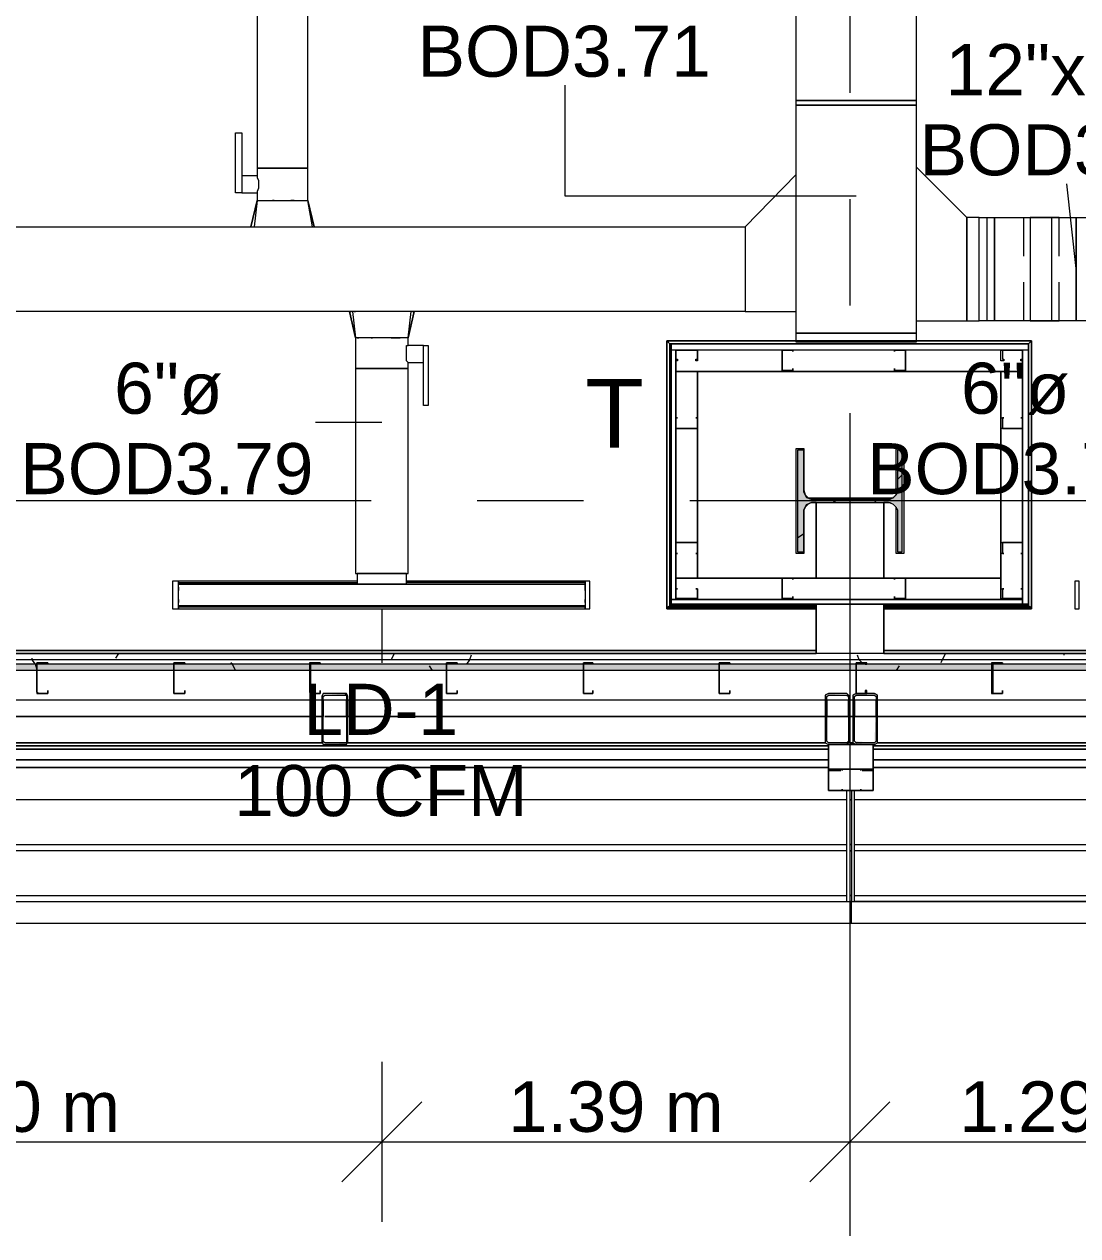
# Model space of a CAD drawing. Header units: metres. Extents: x -2 to 237, y -8 to 52.
# Drawn here: x 13.381 to 16.516, y 7.175 to 10.778 of the extents above; entities that cross this region are included whole.
import ezdxf

# ---------------------------------------------------------------- set-up
doc = ezdxf.new("R2010")
doc.units = ezdxf.units.M
doc.layers.add('HVAC - Ductos', color=5, linetype='Continuous', lineweight=0)
doc.layers.add('PDF2_Text', color=7, linetype='Continuous', lineweight=0)
doc.layers.add('PDF2_Geometry', color=7, linetype='Continuous', lineweight=0, true_color=0xaaaaaa)
doc.layers.add('PDF2_Solid Fills', color=7, linetype='Continuous', lineweight=0, true_color=0xffffff)
doc.styles.add('PDF Helvetica', font='')
doc.styles.get('PDF Helvetica').set_extended_font_data('Helvetica')

msp = doc.modelspace()

# ---------------------------------------------------------------- hatches: boundary and pattern name
at = {"layer": 'PDF2_Solid Fills', "lineweight": 0, "transparency": 33554559}
msp.add_hatch(color=256, dxfattribs=at).paths.add_polyline_path([(15.7003, 9.3878), (15.7003, 9.5116), (15.682, 9.5116), (15.682, 9.2092), (15.7003, 9.2092), (15.7003, 9.3374), (15.7095, 9.3558), (15.9661, 9.3558), (15.9798, 9.342), (15.9798, 9.2092), (15.9936, 9.2092), (15.9936, 9.5116), (15.9798, 9.5116), (15.9752, 9.3832), (15.9661, 9.3741), (15.9569, 9.3695), (15.7233, 9.365), (15.7233, 9.3695), (15.7095, 9.3695), (15.7095, 9.3787), (15.7049, 9.3787), (15.7049, 9.3878)])
h = msp.add_hatch(color=256, dxfattribs=at)
h.paths.add_polyline_path([(4.4889, 8.8563), (4.4889, 8.8747), (4.2965, 8.8747), (4.2965, 8.8563)])
h.paths.add_polyline_path([(51.1672, 8.8747), (51.1672, 8.8563), (54.0034, 8.8563), (54.0034, 8.8747)])
h.paths.add_polyline_path([(54.0079, 8.8747), (54.0079, 8.8563), (56.033, 8.8563), (56.033, 8.8747)])
h.paths.add_polyline_path([(56.0376, 8.8747), (56.0376, 8.8563), (56.4317, 8.8563), (56.4317, 8.8747)])
h.paths.add_polyline_path([(49.1376, 8.8747), (49.1376, 8.8563), (51.1627, 8.8563), (51.1627, 8.8747)])
h.paths.add_polyline_path([(48.3266, 8.8747), (48.3266, 8.8563), (49.133, 8.8563), (49.133, 8.8747)])
h.paths.add_polyline_path([(46.2969, 8.8747), (46.2969, 8.8563), (48.322, 8.8563), (48.322, 8.8747)])
h.paths.add_polyline_path([(44.2672, 8.8747), (44.2672, 8.8563), (46.2923, 8.8563), (46.2923, 8.8747)])
h.paths.add_polyline_path([(43.4563, 8.8747), (43.4563, 8.8563), (44.2627, 8.8563), (44.2627, 8.8747)])
h.paths.add_polyline_path([(41.4266, 8.8747), (41.4266, 8.8563), (43.4517, 8.8563), (43.4517, 8.8747)])
h.paths.add_polyline_path([(39.3969, 8.8747), (39.3969, 8.8563), (41.422, 8.8563), (41.422, 8.8747)])
h.paths.add_polyline_path([(38.5859, 8.8747), (38.5859, 8.8563), (39.3923, 8.8563), (39.3923, 8.8747)])
h.paths.add_polyline_path([(36.5562, 8.8747), (36.5562, 8.8563), (38.5813, 8.8563), (38.5813, 8.8747)])
h.paths.add_polyline_path([(33.7156, 8.8747), (33.7156, 8.8563), (36.5516, 8.8563), (36.5516, 8.8747)])
h.paths.add_polyline_path([(31.6859, 8.8747), (31.6859, 8.8563), (33.711, 8.8563), (33.711, 8.8747)])
h.paths.add_polyline_path([(28.8453, 8.8747), (28.8453, 8.8563), (31.6813, 8.8563), (31.6813, 8.8747)])
h.paths.add_polyline_path([(26.8155, 8.8747), (26.8155, 8.8563), (28.8407, 8.8563), (28.8407, 8.8747)])
h.paths.add_polyline_path([(26.0046, 8.8747), (26.0046, 8.8563), (26.8109, 8.8563), (26.8109, 8.8747)])
h.paths.add_polyline_path([(23.9749, 8.8747), (23.9749, 8.8563), (26, 8.8563), (26, 8.8747)])
h.paths.add_polyline_path([(21.9452, 8.8747), (21.9452, 8.8563), (23.9703, 8.8563), (23.9703, 8.8747)])
h.paths.add_polyline_path([(21.1343, 8.8747), (21.1343, 8.8563), (21.9406, 8.8563), (21.9406, 8.8747)])
h.paths.add_polyline_path([(19.1046, 8.8747), (19.1046, 8.8563), (21.1297, 8.8563), (21.1297, 8.8747)])
h.paths.add_polyline_path([(17.0748, 8.8747), (17.0748, 8.8563), (19.1, 8.8563), (19.1, 8.8747)])
h.paths.add_polyline_path([(16.2639, 8.8747), (16.2639, 8.8563), (17.0702, 8.8563), (17.0702, 8.8747)])
h.paths.add_polyline_path([(14.2342, 8.8747), (14.2342, 8.8563), (16.2593, 8.8563), (16.2593, 8.8747)])
h.paths.add_polyline_path([(11.3936, 8.8747), (11.3936, 8.8563), (14.2296, 8.8563), (14.2296, 8.8747)])
h.paths.add_polyline_path([(9.3639, 8.8747), (9.3639, 8.8563), (11.389, 8.8563), (11.389, 8.8747)])
h.paths.add_polyline_path([(6.5232, 8.8747), (6.5232, 8.8563), (9.3593, 8.8563), (9.3593, 8.8747)])
h.paths.add_polyline_path([(4.4935, 8.8747), (4.4935, 8.8563), (6.5186, 8.8563), (6.5186, 8.8747)])
h = msp.add_hatch(color=256, dxfattribs=at)
h.paths.add_polyline_path([(14.3396, 8.641), (14.3442, 8.7785), (14.3396, 8.7785)])
h.paths.add_polyline_path([(14.2755, 8.641), (14.3396, 8.6365), (14.3396, 8.641)])
h.paths.add_polyline_path([(14.2709, 8.6456), (14.2755, 8.641), (14.2755, 8.6456)])
h.paths.add_polyline_path([(14.2709, 8.7785), (14.2663, 8.7785), (14.2663, 8.6456)])
h.paths.add_polyline_path([(14.335, 8.7831), (14.335, 8.7876), (14.2709, 8.7876)])
h.paths.add_polyline_path([(14.3442, 8.7831), (14.3442, 8.7876), (14.3396, 8.7876)])
h = msp.add_hatch(color=256, dxfattribs=at)
h.paths.add_polyline_path([(15.7737, 8.641), (15.8286, 8.6365), (15.8286, 8.641)])
h.paths.add_polyline_path([(15.7691, 8.7831), (15.8332, 8.7876), (15.7645, 8.7876), (15.7645, 8.641), (15.7737, 8.6456), (15.7691, 8.6456)])
h.paths.add_polyline_path([(15.8332, 8.6456), (15.8286, 8.6456), (15.8332, 8.641)])
h.paths.add_polyline_path([(15.8378, 8.7831), (15.8332, 8.7831), (15.8332, 8.6456), (15.8378, 8.7825)])
h = msp.add_hatch(color=256, dxfattribs=at)
h.paths.add_polyline_path([(15.8516, 8.6456), (15.8516, 8.6365), (15.9111, 8.641), (15.8562, 8.6456)])
h.paths.add_polyline_path([(15.9111, 8.6456), (15.9203, 8.6411), (15.9203, 8.7876), (15.847, 8.7876), (15.847, 8.6456), (15.8516, 8.7831), (15.9157, 8.7831)])

# ---------------------------------------------------------------- linework, layer by layer
at = {"layer": 'HVAC - Ductos', "lineweight": 0}
for points in [[(16.0349, 12.3751), (16.0349, 10.5516), (15.6775, 10.5516), (15.6775, 12.3751)], [(16.0349, 10.5516), (16.0349, 10.5378), (15.6775, 10.5378), (15.6775, 10.5516)], [(15.6775, 9.8597), (15.6775, 10.5378), (16.0349, 10.5378), (16.0349, 9.8597)], [(14.0097, 10.4554), (14.028, 10.4554), (14.028, 10.2767), (14.0097, 10.2767)], [(16.186, 10.2034), (16.186, 9.8964), (16.186, 10.2034), (16.0349, 10.3545), (16.0349, 9.8964), (16.186, 9.8964), (16.2227, 9.8964), (16.2227, 10.2034)], [(15.6775, 9.9239), (15.6775, 10.3317), (15.5263, 10.1759), (15.5263, 9.9239), (12.0579, 9.9239), (12.0579, 10.1759), (15.5263, 10.1759), (15.5263, 9.9239)], [(14.1838, 10.2538), (14.1792, 10.2538), (14.1746, 10.2538), (14.1792, 10.2538)], [(16.2227, 10.2034), (16.2455, 10.2034), (16.2455, 9.8964), (16.2227, 9.8964)], [(16.3739, 10.2034), (16.3739, 9.8964), (16.2685, 9.8964), (16.2685, 10.2034)], [(17.4048, 9.8964), (16.5113, 9.8964), (16.5113, 10.2034), (17.4048, 10.2034)], [(14.3533, 9.9239), (14.3488, 9.9239)], [(14.5412, 9.9239), (14.5229, 9.846), (14.5412, 9.9239), (14.5366, 9.9239)], [(14.4129, 9.846), (14.4175, 9.846)], [(14.4725, 9.846), (14.4999, 9.846)], [(16.0349, 9.8323), (15.6775, 9.8323), (15.6775, 9.8597), (16.0349, 9.8597)], [(14.5824, 9.6444), (14.5687, 9.6444), (14.5687, 9.8231), (14.5824, 9.8231)], [(13.8219, 9.0396), (13.8402, 9.0396), (13.8402, 9.1221), (13.8219, 9.1221)], [(14.3717, 9.1129), (14.3809, 9.1129), (14.39, 9.1129), (14.4083, 9.1129), (14.4267, 9.1129), (14.445, 9.1129), (14.4633, 9.1129), (14.4817, 9.1129), (14.4953, 9.1129), (14.5091, 9.1129), (14.5183, 9.1129), (14.5183, 9.145), (14.5091, 9.145), (14.4953, 9.145), (14.4817, 9.145), (14.4633, 9.145), (14.445, 9.145), (14.4267, 9.145), (14.4083, 9.145), (14.39, 9.145), (14.3809, 9.145), (14.3717, 9.145)], [(15.0635, 9.0396), (15.0635, 9.1221), (15.0497, 9.1221), (15.0497, 9.0396)], [(16.5068, 9.0396), (16.5204, 9.0396), (16.5204, 9.1221), (16.5068, 9.1221)], [(13.8402, 9.1129), (15.0497, 9.1129), (13.8402, 9.1129), (15.0497, 9.1129), (15.0497, 9.0488), (13.8402, 9.0488)], [(13.8402, 9.1038), (13.8402, 9.0992), (13.8402, 9.0946), (13.8402, 9.0992)], [(15.0497, 9.0946), (15.0497, 9.0992), (15.0497, 9.1038), (15.0497, 9.0992)], [(13.8402, 9.0671), (13.8402, 9.0625), (13.8402, 9.058), (13.8402, 9.0625)], [(15.0497, 9.058), (15.0497, 9.0625), (15.0497, 9.0671), (15.0497, 9.0625)]]:
    msp.add_lwpolyline(points, close=True, dxfattribs=at)
for points in [[(14.0739, 11.7062), (14.0739, 10.35), (14.0739, 10.3271), (14.028, 10.3271), (14.028, 10.3225), (14.028, 10.3179), (14.028, 10.3133), (14.028, 10.3087), (14.028, 10.3042), (14.028, 10.295), (14.028, 10.2905), (14.028, 10.2859), (14.028, 10.2813), (14.028, 10.2767), (14.0739, 10.2767), (14.0739, 10.2538), (14.0647, 10.1759)], [(14.0555, 10.1759), (14.0739, 10.2538), (14.0784, 10.2538), (14.083, 10.2538), (14.0968, 10.2538), (14.1106, 10.2538), (14.1288, 10.2538), (14.1518, 10.2538), (14.1701, 10.2538), (14.1884, 10.2538), (14.2022, 10.2538), (14.2159, 10.2538), (14.2204, 10.2538), (14.225, 10.2538), (14.225, 10.35), (14.2159, 10.35), (14.2022, 10.35), (14.1884, 10.35), (14.1701, 10.35), (14.1518, 10.35), (14.1288, 10.35), (14.1106, 10.35), (14.0968, 10.35), (14.083, 10.35), (14.0784, 10.35), (14.0739, 10.35), (14.0784, 10.35), (14.083, 10.35), (14.0968, 10.35), (14.1106, 10.35), (14.1288, 10.35), (14.1518, 10.35), (14.1701, 10.35), (14.1884, 10.35), (14.2022, 10.35), (14.2159, 10.35), (14.225, 10.35), (14.225, 11.7062)], [(15.8562, 10.2675), (14.9902, 10.2675), (14.9902, 10.5974)], [(14.0739, 10.3271), (14.0739, 10.3225), (14.0784, 10.3133), (14.0784, 10.3042), (14.0784, 10.2996), (14.0784, 10.2905), (14.0739, 10.2813), (14.0739, 10.2767)], [(16.5113, 10.0522), (16.4838, 10.3042)], [(14.0739, 10.2538), (14.0555, 10.1759), (14.0601, 10.1759), (14.0647, 10.1759), (14.0739, 10.1759)], [(14.0784, 10.2538), (14.0784, 10.2538)], [(14.0968, 10.2538), (14.0968, 10.2538)], [(14.1151, 10.2538), (14.1197, 10.2538), (14.1242, 10.2538), (14.1197, 10.2538)], [(14.1472, 10.2538), (14.1518, 10.2538)], [(14.2022, 10.2538), (14.2022, 10.2538)], [(14.2159, 10.2538), (14.2204, 10.2538)], [(14.2434, 10.1759), (14.225, 10.2538), (14.2434, 10.1759)], [(14.225, 10.2538), (14.225, 10.2538)], [(14.2388, 10.1759), (14.225, 10.2538)], [(16.2455, 10.2034), (16.2685, 10.2034), (16.3556, 10.2034)], [(16.2685, 10.2034), (16.2685, 9.8964), (16.2455, 9.8964)], [(16.3556, 10.0888), (16.3556, 10.2034)], [(16.4609, 10.2034), (16.3739, 10.2034), (16.3739, 9.8964), (16.4609, 9.8964)], [(16.3739, 10.2034), (16.438, 10.2034), (16.438, 9.8964), (16.3739, 9.8964)], [(16.438, 10.2034), (16.5113, 10.2034), (16.5113, 9.8964), (16.438, 9.8964)], [(16.4609, 10.0888), (16.4609, 10.2034)], [(14.0555, 10.1759), (14.0555, 10.1759)], [(14.0784, 10.1759), (14.0968, 10.1759), (14.1014, 10.1759), (14.106, 10.1759), (14.1151, 10.1759), (14.1288, 10.1759), (14.1334, 10.1759), (14.138, 10.1759), (14.1609, 10.1759), (14.1655, 10.1759), (14.1701, 10.1759), (14.1838, 10.1759), (14.193, 10.1759), (14.1976, 10.1759), (14.2022, 10.1759), (14.2204, 10.1759)], [(14.225, 10.1759), (14.2342, 10.1759), (14.2388, 10.1759), (14.2434, 10.1759)], [(14.2434, 10.1759), (14.2434, 10.1759)], [(14.2434, 10.1759), (14.2434, 10.1759)], [(16.3556, 9.8964), (16.3556, 10.011)], [(16.4609, 9.8964), (16.4609, 10.011)], [(14.3488, 9.9239), (14.3671, 9.846), (14.3488, 9.9239)], [(14.3946, 9.9239), (14.39, 9.9239), (14.3717, 9.9239), (14.3579, 9.9239), (14.3671, 9.846)], [(14.3625, 9.9239), (14.3671, 9.9239)], [(14.4267, 9.9239), (14.4221, 9.9239), (14.4129, 9.9239), (14.3991, 9.9239)], [(14.3991, 9.9239), (14.3991, 9.9239)], [(14.4587, 9.9239), (14.4541, 9.9239), (14.4313, 9.9239)], [(14.4862, 9.9239), (14.4771, 9.9239), (14.4633, 9.9239)], [(14.4633, 9.9239), (14.4633, 9.9239)], [(14.5137, 9.9239), (14.4999, 9.9239), (14.4908, 9.9239), (14.4862, 9.9239), (14.4771, 9.9239)], [(14.5229, 9.846), (14.532, 9.9239), (14.5275, 9.9239), (14.5183, 9.9239)], [(16.3556, 9.8964), (16.2685, 9.8964)], [(14.3717, 9.846), (14.3671, 9.846), (14.3671, 9.7543), (14.3717, 9.7543), (14.3809, 9.7543), (14.39, 9.7543), (14.4083, 9.7543), (14.4267, 9.7543), (14.445, 9.7543), (14.4633, 9.7543), (14.4817, 9.7543), (14.4999, 9.7543), (14.5091, 9.7543), (14.5183, 9.7543), (14.5229, 9.7543), (14.5183, 9.7543), (14.5091, 9.7543), (14.4999, 9.7543), (14.4817, 9.7543), (14.4633, 9.7543), (14.445, 9.7543), (14.4267, 9.7543), (14.4083, 9.7543), (14.39, 9.7543), (14.3809, 9.7543), (14.3717, 9.7543), (14.3671, 9.7543), (14.3671, 9.145), (14.3717, 9.145), (14.3809, 9.145), (14.39, 9.145), (14.4083, 9.145), (14.4267, 9.145), (14.445, 9.145), (14.4633, 9.145), (14.4817, 9.145), (14.4999, 9.145), (14.5091, 9.145), (14.5183, 9.145), (14.5229, 9.145), (14.5229, 9.7543), (14.5229, 9.7727), (14.5687, 9.7727), (14.5687, 9.7773), (14.5687, 9.7819), (14.5687, 9.7865), (14.5687, 9.791), (14.5687, 9.8002), (14.5687, 9.8047), (14.5687, 9.8093), (14.5687, 9.8185), (14.5687, 9.8231), (14.5229, 9.8231), (14.5229, 9.846), (14.5183, 9.846), (14.5137, 9.846), (14.5091, 9.846), (14.4999, 9.846), (14.4817, 9.846), (14.4633, 9.846), (14.445, 9.846), (14.4267, 9.846), (14.4083, 9.846), (14.39, 9.846), (14.3809, 9.846), (14.3763, 9.846), (14.3717, 9.846), (14.3763, 9.846)], [(14.5229, 9.7727), (14.5183, 9.7773), (14.5183, 9.7865), (14.5183, 9.7956), (14.5183, 9.8047), (14.5183, 9.8139), (14.5183, 9.8185), (14.5183, 9.8231), (14.5229, 9.8231)], [(14.445, 9.594), (14.248, 9.594)], [(13.8402, 9.0992), (13.8402, 9.1221), (13.8402, 9.1175), (14.3717, 9.1175)], [(14.3717, 9.1221), (13.8402, 9.1221)], [(14.5183, 9.145), (14.5229, 9.145)], [(15.0497, 9.0992), (15.0497, 9.1221), (15.0497, 9.1175), (14.5183, 9.1175)], [(15.0497, 9.1221), (14.5183, 9.1221)], [(15.0497, 9.0625), (15.0497, 9.0396), (15.0497, 9.0442), (13.8402, 9.0442), (13.8402, 9.0396), (13.8402, 9.0625)], [(13.8402, 9.0396), (15.0497, 9.0396)], [(14.445, 9.0396), (14.445, 8.8792)]]:
    msp.add_lwpolyline(points, dxfattribs=at)
at = {"layer": 'HVAC - Ductos', "color": 252, "lineweight": 0, "true_color": 0x939598}
for points in [[(14.445, 7.6926), (14.445, 7.4543), (14.445, 7.2161)], [(15.8378, 7.6926), (15.8378, 7.4543), (15.8378, 7.2161)], [(14.5641, 7.5735), (14.445, 7.4543), (14.3258, 7.3352)], [(15.9569, 7.5735), (15.8378, 7.4543), (15.7187, 7.3352)], [(5.2404, 7.4543), (6.6423, 7.4543), (7.9252, 7.4543), (10.0741, 7.4543), (12.2457, 7.4543), (14.445, 7.4543), (15.8378, 7.4543), (17.1253, 7.4543), (19.1596, 7.4543), (21.4824, 7.4543), (23.6404, 7.4543), (26.6002, 7.4543)]]:
    msp.add_lwpolyline(points, dxfattribs=at)
at = {"layer": 'PDF2_Geometry', "lineweight": 0}
for points in [[(15.8378, 11.8436), (15.8378, 10.5745)], [(15.8378, 10.2583), (15.8378, 9.9422)], [(15.3018, 9.8277), (16.3693, 9.8277), (15.3018, 9.8277)], [(15.3018, 9.8277), (16.3693, 9.8277), (15.3018, 9.8277)], [(15.3064, 9.8277), (15.3064, 9.0534), (15.3064, 9.8277)], [(15.3064, 9.8277), (15.3064, 9.8277)], [(15.3064, 9.8277), (16.3693, 9.8277), (15.3064, 9.8277)], [(15.3842, 9.8093), (15.3842, 9.8093)], [(15.3842, 9.8093), (15.3842, 9.8093)], [(15.6362, 9.8093), (15.6362, 9.8093)], [(15.6362, 9.8093), (15.6362, 9.8093)], [(15.6683, 9.8047), (15.6683, 9.8047)], [(15.9706, 9.8047), (15.9706, 9.8047)], [(16.2914, 9.8093), (16.2914, 9.8093)], [(16.351, 9.8093), (16.351, 9.8093)], [(16.351, 9.8093), (16.351, 9.8093)], [(16.3693, 9.8277), (16.3693, 9.8277)], [(16.3693, 9.0534), (16.3693, 9.8277), (16.3693, 9.0534)], [(16.3693, 9.8277), (16.3693, 9.8277)], [(15.6362, 9.7498), (15.6362, 9.7498)], [(15.6683, 9.7543), (15.6683, 9.7543)], [(15.9706, 9.7543), (15.9706, 9.7543)], [(15.3246, 9.6078), (15.3246, 9.6078)], [(15.3797, 9.6078), (15.3797, 9.6078)], [(15.8378, 9.6215), (15.8378, 7.9675)], [(16.296, 9.6078), (16.296, 9.6078)], [(16.3464, 9.6078), (16.3464, 9.6078)], [(15.737, 9.3558), (15.737, 9.1312), (15.737, 9.3558), (15.7233, 9.3558), (15.7141, 9.3512), (15.7049, 9.342), (15.7003, 9.3329), (15.7003, 9.2045), (15.6775, 9.2045), (15.6775, 9.5161), (15.7003, 9.5161), (15.7003, 9.3924), (15.7049, 9.3787), (15.7141, 9.3695), (15.7233, 9.3695), (15.9524, 9.3695), (15.9661, 9.3695), (15.9752, 9.3787), (15.9752, 9.3924), (15.9752, 9.5161), (15.9982, 9.5161), (15.9982, 9.2045), (15.9752, 9.2045), (15.9752, 9.3329), (15.9752, 9.342), (15.9661, 9.3512), (15.9524, 9.3558), (15.9386, 9.3558)], [(15.9798, 9.4245), (15.9936, 9.4382)], [(14.4129, 9.3604), (13.1392, 9.3604)], [(15.0452, 9.3604), (14.729, 9.3604)], [(16.6305, 9.3604), (15.3613, 9.3604)], [(15.7874, 9.3558), (15.8012, 9.365)], [(15.9111, 9.3558), (15.9203, 9.365)], [(15.9386, 9.1312), (15.9386, 9.3558), (15.9386, 9.1312)], [(15.682, 9.2503), (15.7003, 9.2641)], [(15.3842, 9.2367), (15.3842, 9.2367)], [(15.3842, 9.2367), (15.3842, 9.2367)], [(16.2914, 9.2367), (16.2914, 9.2367)], [(16.351, 9.2367), (16.351, 9.2367)], [(16.351, 9.2367), (16.351, 9.2367)], [(15.3246, 9.2045), (15.3246, 9.2045)], [(15.3797, 9.2045), (15.3797, 9.2045)], [(16.296, 9.2045), (16.296, 9.2045)], [(16.3464, 9.2045), (16.3464, 9.2045)], [(15.6362, 9.1312), (15.6362, 9.1312)], [(15.6362, 9.1312), (15.6362, 9.1312)], [(15.6683, 9.1267), (15.6683, 9.1267)], [(15.9706, 9.1267), (15.9706, 9.1267)], [(15.3246, 9.0992), (15.3246, 9.0992)], [(15.3797, 9.0992), (15.3797, 9.0992)], [(16.296, 9.0992), (16.296, 9.0992)], [(16.3464, 9.0992), (16.3464, 9.0992)], [(15.3064, 9.0534), (15.3064, 9.0534)], [(15.3064, 9.0534), (16.3693, 9.0534), (15.3064, 9.0534)], [(15.3842, 9.0717), (15.3842, 9.0717)], [(15.6362, 9.0717), (15.6362, 9.0717)], [(15.6683, 9.0763), (15.6683, 9.0763)], [(15.9706, 9.0763), (15.9706, 9.0763)], [(16.2914, 9.0717), (16.2914, 9.0717)], [(16.351, 9.0717), (16.351, 9.0717)], [(16.3693, 9.0534), (16.3693, 9.0534)], [(56.4317, 8.9068), (4.2965, 8.9068)], [(6.7431, 8.9068), (15.737, 8.9068)], [(15.737, 8.9068), (6.7431, 8.9068)], [(6.7431, 8.9068), (15.737, 8.9068)], [(15.737, 8.9068), (6.7431, 8.9068)], [(6.7431, 8.9068), (15.737, 8.9068)], [(15.9386, 8.9068), (24.9325, 8.9068)], [(24.9325, 8.9068), (15.9386, 8.9068)], [(15.9386, 8.9068), (24.9325, 8.9068)], [(24.9325, 8.9068), (15.9386, 8.9068)], [(15.9386, 8.9068), (24.9325, 8.9068)], [(56.4317, 8.8884), (4.2965, 8.8884)], [(14.2296, 8.8747), (13.8265, 8.8747), (13.4187, 8.8747), (13.0155, 8.8747), (12.6077, 8.8747), (12.2045, 8.8747), (11.7968, 8.8747), (11.3936, 8.8747)], [(16.2593, 8.8747), (15.8562, 8.8747), (15.4484, 8.8747), (15.0452, 8.8747), (14.6374, 8.8747), (14.2342, 8.8747)], [(17.0702, 8.8747), (16.6671, 8.8747), (16.2639, 8.8747)], [(14.2296, 8.8563), (13.8265, 8.8563), (13.4187, 8.8563), (13.0155, 8.8563), (12.6077, 8.8563), (12.2045, 8.8563), (11.7968, 8.8563), (11.3936, 8.8563)], [(16.2593, 8.8563), (15.8562, 8.8563), (15.4484, 8.8563), (15.0452, 8.8563), (14.6374, 8.8563), (14.2342, 8.8563)], [(19.1, 8.8563), (18.6968, 8.8563), (18.289, 8.8563), (17.8858, 8.8563), (17.478, 8.8563), (17.0748, 8.8563), (16.6671, 8.8563), (16.2639, 8.8563)], [(4.2965, 8.7693), (56.4317, 8.7693)], [(14.2663, 8.7693), (14.2663, 8.7189), (14.2709, 8.7235)], [(14.2709, 8.7693), (14.2709, 8.7189)], [(14.335, 8.7831), (14.3396, 8.7876)], [(14.3396, 8.7189), (14.3396, 8.7693)], [(14.3442, 8.7693), (14.3442, 8.7189)], [(15.7645, 8.7693), (15.7645, 8.7189)], [(15.7691, 8.7693), (15.7691, 8.7189)], [(15.8332, 8.7739), (15.8378, 8.7785)], [(15.8332, 8.7189), (15.8332, 8.7693)], [(15.8378, 8.7189), (15.8378, 8.7693)], [(15.8562, 8.7876), (15.847, 8.7831), (15.847, 8.7785), (15.847, 8.6456), (15.847, 8.641), (15.8562, 8.6365), (15.9111, 8.6365), (15.9203, 8.641), (15.9203, 8.6456), (15.9203, 8.7785), (15.9203, 8.7831), (15.9111, 8.7876), (15.8882, 8.7876)], [(15.847, 8.7693), (15.847, 8.7189)], [(15.8516, 8.7693), (15.8516, 8.7189)], [(15.9157, 8.7189), (15.9157, 8.7693)], [(15.9203, 8.7189), (15.9203, 8.7693)], [(15.7645, 8.7051), (15.7691, 8.7097)], [(15.8058, 8.499), (15.8104, 8.499), (15.8149, 8.499), (15.7737, 8.499), (15.7737, 8.5036), (15.7737, 8.554), (15.7737, 8.5585), (15.7737, 8.5631), (15.7737, 8.6319), (15.7737, 8.6365), (15.7737, 8.6319), (15.7737, 8.5631), (15.7737, 8.5585), (15.7737, 8.554), (15.7737, 8.5036), (15.7737, 8.499), (15.8149, 8.499), (15.8104, 8.499)], [(15.8286, 8.6365), (15.8562, 8.6365), (15.8286, 8.6365)], [(15.8286, 8.6365), (15.8562, 8.6365), (15.8286, 8.6365)], [(14.2663, 8.5677), (14.3442, 8.5677)], [(15.7737, 8.5631), (15.7737, 8.5631)], [(15.7737, 8.5631), (15.7737, 8.5631)], [(15.7737, 8.5585), (15.7737, 8.5585)], [(15.7737, 8.5585), (15.7737, 8.5585)], [(15.8149, 8.5585), (15.8149, 8.5631)], [(15.8149, 8.5631), (15.8149, 8.5585)], [(15.8149, 8.5631), (15.8149, 8.5585)], [(15.8699, 8.5585), (15.8699, 8.5631)], [(15.8699, 8.5585), (15.8699, 8.5631)], [(15.8699, 8.5585), (15.8699, 8.5631)], [(15.9066, 8.5631), (15.9066, 8.5631)], [(15.9066, 8.5631), (15.9066, 8.5631)], [(15.9066, 8.5585), (15.9066, 8.5585)], [(15.9066, 8.5585), (15.9066, 8.5585)], [(12.7864, 8.499), (12.7864, 8.1691), (15.8286, 8.1691), (15.8286, 8.499), (15.8378, 8.499), (15.8424, 8.499), (15.8562, 8.499), (15.8424, 8.499), (15.8424, 8.1691)], [(15.8286, 8.4715), (12.7864, 8.4715)], [(18.8938, 8.1691), (15.8516, 8.1691), (15.8516, 8.499), (15.8653, 8.499), (15.8149, 8.499), (15.8286, 8.499), (15.8149, 8.499), (15.8653, 8.499), (15.8699, 8.499), (15.8744, 8.499), (15.8699, 8.499), (15.8149, 8.499), (15.8104, 8.499), (15.8058, 8.499), (15.8104, 8.499), (15.8149, 8.499), (15.8699, 8.499), (15.8744, 8.499), (15.8699, 8.499), (15.8699, 8.5036), (15.8699, 8.499), (15.8699, 8.5036), (15.8699, 8.499)], [(15.8058, 8.499), (15.8058, 8.499)], [(15.8241, 8.499), (15.8149, 8.499), (15.8241, 8.499)], [(15.8241, 8.499), (15.8149, 8.499), (15.8241, 8.499)], [(15.8286, 8.499), (15.8286, 8.499)], [(15.8286, 8.499), (15.8378, 8.499), (15.8424, 8.499)], [(15.8286, 8.499), (15.8286, 8.499)], [(15.8378, 8.499), (15.8378, 8.1691)], [(15.8516, 8.499), (15.8653, 8.499), (15.8608, 8.499), (15.8653, 8.499)], [(18.8938, 8.4715), (15.8516, 8.4715)], [(15.8699, 8.499), (15.8699, 8.499)], [(15.8699, 8.499), (15.8699, 8.499)], [(15.8699, 8.499), (15.8699, 8.499)], [(12.7864, 8.3386), (15.8286, 8.3386)], [(15.8516, 8.3386), (18.8938, 8.3386)], [(15.8286, 8.3203), (12.7864, 8.3203)], [(18.8938, 8.3203), (15.8516, 8.3203)], [(12.7864, 8.1874), (15.8286, 8.1874)], [(15.8516, 8.1874), (18.8938, 8.1874)], [(12.7727, 8.1691), (15.8424, 8.1691), (15.8378, 8.1691), (18.9075, 8.1691), (18.903, 8.1691), (21.9773, 8.1691), (21.9682, 8.1691), (25.0424, 8.1691), (25.0379, 8.1691), (28.0893, 8.1691)], [(12.7727, 8.1049), (15.8424, 8.1049), (15.8424, 8.1141), (15.8424, 8.1233), (15.8424, 8.137), (15.8424, 8.1507), (15.8424, 8.1691), (15.8378, 8.1691), (15.8378, 8.1507), (15.8378, 8.137), (15.8378, 8.1233), (15.8378, 8.1141), (15.8378, 8.1049), (18.9075, 8.1049)], [(15.8286, 8.1049), (15.8378, 8.1049)], [(15.8286, 8.1049), (15.8286, 8.1049)], [(15.8378, 8.1049), (15.8378, 8.1049)], [(15.8424, 8.1049), (15.8516, 8.1049)], [(15.8424, 8.1049), (15.8424, 8.1049)], [(15.8516, 8.1049), (15.8516, 8.1049)]]:
    msp.add_lwpolyline(points, dxfattribs=at)
for points in [[(15.3018, 9.0488), (15.3018, 9.8277), (15.3018, 9.0534), (15.3018, 9.0488), (15.2972, 9.0442), (15.2926, 9.0442), (15.2926, 9.0396), (15.737, 9.0396), (15.2926, 9.0396), (15.2926, 9.0442), (15.2972, 9.0442), (15.3018, 9.0488), (15.3018, 9.0534), (15.3018, 9.8277), (15.3018, 9.0488), (15.737, 9.0488), (15.3018, 9.0488), (15.3018, 9.8277), (15.2972, 9.8323), (15.2972, 9.8369), (15.2926, 9.8369), (15.2926, 9.0396), (15.2926, 9.8369), (16.3784, 9.8369), (16.3784, 9.0442), (15.9386, 9.0442), (16.3784, 9.0442), (16.3784, 9.8369), (16.3739, 9.8323), (16.3693, 9.8277), (16.3693, 9.0488), (15.9386, 9.0488), (16.3693, 9.0488), (15.9386, 9.0488), (16.3693, 9.0488), (16.3693, 9.8277), (16.3693, 9.0488), (16.3693, 9.8277), (16.3739, 9.8323), (16.3784, 9.8369), (16.3784, 9.0396), (16.3784, 9.0442), (16.3739, 9.0442), (16.3693, 9.0488), (16.3693, 9.0534), (16.3693, 9.8277), (16.3693, 9.8093), (15.3064, 9.8093), (15.3064, 9.8277), (16.3693, 9.8277), (16.3739, 9.8323), (16.3784, 9.8369), (15.2926, 9.8369), (15.2972, 9.8369), (15.2972, 9.8323), (15.3018, 9.8277), (16.3693, 9.8277), (15.3064, 9.8277), (16.3693, 9.8277), (15.3018, 9.8277), (15.2972, 9.8323), (15.2972, 9.8369), (15.2926, 9.8369), (16.3784, 9.8369), (16.3784, 9.0396), (16.3784, 9.0442), (16.3739, 9.0442), (16.3693, 9.0488), (16.3693, 9.0534), (16.3693, 9.8277), (16.3693, 9.7452), (16.3693, 9.0534), (15.9386, 9.0534), (16.3693, 9.0534), (16.3693, 9.0488), (16.3739, 9.0442), (16.3784, 9.0442), (16.3784, 9.0396), (15.9386, 9.0396), (16.3784, 9.0396), (16.3784, 9.0442), (16.3739, 9.0442), (16.3693, 9.0488), (16.3693, 9.0534), (16.3693, 9.8277), (16.3693, 9.0534), (16.3693, 9.8093), (16.351, 9.8093), (16.351, 9.0534), (16.3693, 9.0534), (15.9386, 9.0534), (16.3693, 9.0534), (16.2868, 9.0534), (15.3064, 9.0534), (15.3064, 9.8277), (15.3064, 9.0534), (15.3064, 9.1312), (15.3064, 9.7452), (15.3064, 9.8277), (16.3693, 9.8277), (16.3739, 9.8323), (16.3784, 9.8369), (15.2926, 9.8369), (15.2926, 9.0442), (15.737, 9.0442), (15.2926, 9.0442), (15.2926, 9.8369), (15.2972, 9.8369), (15.2972, 9.8323), (15.3018, 9.8277)], [(15.3201, 9.8093), (15.3064, 9.8093), (15.3064, 9.0671), (15.3201, 9.0671)], [(15.3201, 9.8093), (15.3246, 9.8093), (15.3842, 9.8093), (15.3842, 9.7773), (15.3797, 9.7773), (15.3797, 9.7819), (15.3842, 9.7819), (15.3842, 9.8093), (15.3246, 9.8093), (15.3201, 9.8093), (15.3201, 9.7819), (15.3246, 9.7819), (15.3246, 9.7773), (15.3201, 9.7773)], [(16.351, 9.7452), (16.2868, 9.7452), (16.2868, 9.1312), (16.2868, 9.7452), (16.351, 9.7452), (16.351, 9.8093), (15.3201, 9.8093), (15.3201, 9.7452), (15.3842, 9.7452), (16.2868, 9.7452), (15.3842, 9.7452), (15.3842, 9.1312), (15.3201, 9.1312), (15.3842, 9.1312), (15.3842, 9.7452), (15.3201, 9.7452), (15.3201, 9.1312), (15.3201, 9.0671), (16.2868, 9.0671), (16.351, 9.0671)], [(15.6362, 9.7452), (15.6362, 9.7498), (15.6362, 9.8093), (15.6683, 9.8093), (15.6683, 9.8047), (15.6683, 9.8093), (15.6362, 9.8093), (15.6362, 9.7498), (15.6683, 9.7498), (15.6683, 9.7543), (15.6683, 9.7452)], [(15.9706, 9.7543), (15.9706, 9.7498), (15.9982, 9.7498), (16.0028, 9.7498), (16.0028, 9.8093), (15.9982, 9.8093), (15.9706, 9.8093), (15.9706, 9.8047), (15.9706, 9.8093), (15.9982, 9.8093), (16.0028, 9.8093), (16.0028, 9.7498), (16.0028, 9.7452), (15.9982, 9.7452), (15.9706, 9.7452)], [(16.2868, 9.8093), (16.2914, 9.8093), (16.351, 9.8093), (16.351, 9.7773), (16.3464, 9.7773), (16.3464, 9.7819), (16.351, 9.7819), (16.351, 9.8093), (16.2914, 9.8093), (16.2914, 9.7819), (16.296, 9.7819), (16.296, 9.7773), (16.2868, 9.7773)], [(15.3201, 9.5802), (15.3201, 9.5756), (15.3246, 9.5756), (15.3842, 9.5756), (15.3842, 9.5802), (15.3842, 9.6078), (15.3797, 9.6078), (15.3842, 9.6078), (15.3842, 9.5802), (15.3842, 9.5756), (15.3246, 9.5756), (15.3201, 9.5756), (15.3201, 9.5802), (15.3201, 9.6078)], [(15.3246, 9.6078), (15.3201, 9.6078)], [(16.296, 9.6078), (16.2914, 9.6078), (16.2914, 9.5802), (16.2914, 9.5756), (16.351, 9.5756), (16.351, 9.5802), (16.351, 9.6078), (16.3464, 9.6078), (16.351, 9.6078), (16.351, 9.5802), (16.351, 9.5756), (16.2914, 9.5756), (16.2868, 9.5756), (16.2868, 9.5802), (16.2868, 9.6078)], [(15.9936, 9.2091), (15.9936, 9.5116), (15.9798, 9.5116), (15.9798, 9.3878), (15.9752, 9.3787), (15.9661, 9.3695), (15.9569, 9.365), (15.7233, 9.365), (15.7095, 9.3695), (15.7049, 9.3787), (15.7003, 9.3878), (15.7003, 9.5116), (15.682, 9.5116), (15.682, 9.2091), (15.7003, 9.2091), (15.7003, 9.3329), (15.7049, 9.342), (15.7095, 9.3512), (15.7233, 9.3558), (15.9569, 9.3558), (15.9661, 9.3512), (15.9752, 9.342), (15.9798, 9.3329), (15.9798, 9.2091)], [(15.3842, 9.2367), (15.3246, 9.2367), (15.3201, 9.2367), (15.3201, 9.2045), (15.3246, 9.2045), (15.3201, 9.2045), (15.3201, 9.2367), (15.3246, 9.2367), (15.3842, 9.2367), (15.3842, 9.2045)], [(16.351, 9.2367), (16.2914, 9.2367), (16.2914, 9.2045), (16.296, 9.2045), (16.2868, 9.2045), (16.2868, 9.2367), (16.2914, 9.2367), (16.351, 9.2367), (16.351, 9.2045)], [(15.3797, 9.2045), (15.3842, 9.2045)], [(16.3464, 9.2045), (16.351, 9.2045)], [(16.2868, 9.0671), (16.2868, 9.1312), (15.3842, 9.1312), (16.2868, 9.1312)], [(15.6362, 9.0671), (15.6362, 9.0717), (15.6362, 9.1312), (15.6683, 9.1312), (15.6683, 9.1267), (15.6683, 9.1312), (15.6362, 9.1312), (15.6362, 9.0717), (15.6683, 9.0717), (15.6683, 9.0763), (15.6683, 9.0671)], [(15.9706, 9.1267), (15.9706, 9.1312)], [(15.9982, 9.1312), (16.0028, 9.1312), (16.0028, 9.0717), (16.0028, 9.0671), (15.9982, 9.0671), (15.9706, 9.0671), (15.9706, 9.0763), (15.9706, 9.0717), (15.9982, 9.0717), (16.0028, 9.0717), (16.0028, 9.1312), (15.9982, 9.1312), (15.9706, 9.1312)], [(15.3201, 9.0717), (15.3246, 9.0717), (15.3842, 9.0717), (15.3842, 9.0992), (15.3797, 9.0992), (15.3842, 9.0992), (15.3842, 9.0717), (15.3842, 9.0671), (15.3246, 9.0671), (15.3201, 9.0671), (15.3201, 9.0717), (15.3201, 9.0992)], [(15.3246, 9.0992), (15.3201, 9.0992)], [(16.296, 9.0992), (16.2914, 9.0992), (16.2914, 9.0717), (16.351, 9.0717), (16.351, 9.0992), (16.3464, 9.0992), (16.351, 9.0992), (16.351, 9.0717), (16.351, 9.0671), (16.2914, 9.0671), (16.2868, 9.0717), (16.2868, 9.0992)], [(15.3018, 9.0534), (15.737, 9.0534), (15.3018, 9.0534), (15.3018, 9.0488), (15.2972, 9.0442), (15.2926, 9.0442), (15.2926, 9.0396), (15.2926, 9.0442), (15.2972, 9.0442), (15.3018, 9.0488)], [(15.737, 9.0488), (15.3018, 9.0488)], [(15.3064, 9.0671), (15.3064, 9.0534), (16.351, 9.0534), (16.351, 9.0671)], [(15.737, 9.0534), (15.3064, 9.0534)], [(15.737, 8.9068), (15.737, 9.0534)], [(15.9386, 8.9068), (15.9386, 9.0534)], [(6.7431, 8.9159), (15.737, 8.9159)], [(15.9386, 8.9159), (24.9325, 8.9159)], [(13.4508, 8.8792), (13.4233, 8.8792), (13.4187, 8.8792), (13.4187, 8.7922), (13.4187, 8.7876), (13.4233, 8.7876), (13.4508, 8.7876), (13.4508, 8.7968), (13.4508, 8.7876), (13.4233, 8.7876), (13.4187, 8.7922), (13.4187, 8.8792), (13.4233, 8.8792), (13.4508, 8.8792), (13.4508, 8.8747)], [(13.8585, 8.8792), (13.8265, 8.8792), (13.8265, 8.7922), (13.8265, 8.7876), (13.8585, 8.7876), (13.8585, 8.7968), (13.8585, 8.7876), (13.8265, 8.7876), (13.8265, 8.7922), (13.8265, 8.8792), (13.8585, 8.8792), (13.8585, 8.8747)], [(14.2617, 8.8792), (14.2342, 8.8792), (14.2296, 8.8792), (14.2296, 8.7922), (14.2342, 8.7876), (14.2617, 8.7876), (14.2617, 8.7968), (14.2617, 8.7876), (14.2342, 8.7876), (14.2342, 8.7922), (14.2342, 8.8792), (14.2617, 8.8792), (14.2617, 8.8747)], [(14.6695, 8.8792), (14.6374, 8.8792), (14.6374, 8.7922), (14.6374, 8.7876), (14.6695, 8.7876), (14.6695, 8.7968), (14.6695, 8.7876), (14.6374, 8.7876), (14.6374, 8.7922), (14.6374, 8.8792), (14.6695, 8.8792), (14.6695, 8.8747)], [(15.0727, 8.8792), (15.0452, 8.8792), (15.0452, 8.7922), (15.0452, 8.7876), (15.0727, 8.7876), (15.0727, 8.7968), (15.0727, 8.7876), (15.0452, 8.7876), (15.0452, 8.7922), (15.0452, 8.8792), (15.0727, 8.8792), (15.0727, 8.8747)], [(15.4805, 8.8792), (15.453, 8.8792), (15.4484, 8.8792), (15.4484, 8.7922), (15.4484, 8.7876), (15.453, 8.7876), (15.4805, 8.7876), (15.4805, 8.7968), (15.4805, 8.7876), (15.453, 8.7876), (15.4484, 8.7876), (15.4484, 8.7922), (15.4484, 8.8792), (15.453, 8.8792), (15.4805, 8.8792), (15.4805, 8.8747)], [(15.8882, 8.8792), (15.8562, 8.8792), (15.8562, 8.7922), (15.8562, 8.7876), (15.8882, 8.7876), (15.8882, 8.7968), (15.8836, 8.7968), (15.8836, 8.7876), (15.8562, 8.7876), (15.8562, 8.7922), (15.8562, 8.8792), (15.8836, 8.8792), (15.8836, 8.8747), (15.8882, 8.8747)], [(16.2914, 8.8792), (16.2639, 8.8792), (16.2593, 8.8792), (16.2593, 8.7922), (16.2593, 8.7876), (16.2639, 8.7876), (16.2914, 8.7876), (16.2914, 8.7968), (16.2914, 8.7876), (16.2639, 8.7876), (16.2639, 8.7922), (16.2639, 8.8792), (16.2914, 8.8792), (16.2914, 8.8747)], [(14.2663, 8.6456), (14.2709, 8.6365), (14.2755, 8.6365), (14.335, 8.6365), (14.3396, 8.6365), (14.3442, 8.6456), (14.3442, 8.7785), (14.3396, 8.7876), (14.335, 8.7876), (14.2755, 8.7876), (14.2709, 8.7876), (14.2663, 8.7785)], [(14.335, 8.641), (14.2755, 8.641), (14.2709, 8.6456), (14.2709, 8.7785), (14.2755, 8.7831), (14.335, 8.7831), (14.3396, 8.7831), (14.3396, 8.7785), (14.3396, 8.6456), (14.3396, 8.641)], [(15.8286, 8.7876), (15.7737, 8.7876), (15.7645, 8.7831), (15.7645, 8.7785), (15.7645, 8.6456), (15.7645, 8.641), (15.7737, 8.6365), (15.8286, 8.6365), (15.8332, 8.641), (15.8378, 8.6456), (15.8378, 8.7785), (15.8332, 8.7831)], [(15.7691, 8.7785), (15.7737, 8.7831), (15.8286, 8.7831), (15.8332, 8.7785), (15.8332, 8.6456), (15.8286, 8.641), (15.7737, 8.641), (15.7691, 8.6456)], [(15.9111, 8.7831), (15.9157, 8.7785), (15.9157, 8.6456), (15.9111, 8.641), (15.8562, 8.641), (15.8516, 8.6456), (15.8516, 8.7785), (15.8562, 8.7831)], [(12.7727, 8.7189), (12.8093, 8.7189), (14.2663, 8.7189), (12.8093, 8.7189), (12.7727, 8.7189), (12.7406, 8.7189)], [(14.2755, 8.7189), (14.303, 8.7189)], [(14.303, 8.7189), (14.3396, 8.7189)], [(14.3442, 8.7189), (15.7645, 8.7189)], [(15.7691, 8.7189), (15.8332, 8.7189)], [(15.847, 8.7189), (15.8378, 8.7189)], [(15.9157, 8.7189), (15.8516, 8.7189)], [(17.3315, 8.7189), (15.9203, 8.7189)], [(14.2709, 8.641), (12.8093, 8.641), (12.7727, 8.641), (12.8093, 8.641)], [(14.303, 8.6319), (12.8414, 8.6319)], [(14.303, 8.6227), (12.8414, 8.6227)], [(14.303, 8.641), (14.2755, 8.641)], [(14.3396, 8.641), (14.303, 8.641)], [(15.7737, 8.6319), (14.303, 8.6319)], [(15.7737, 8.6227), (14.303, 8.6227)], [(15.7645, 8.641), (14.3442, 8.641)], [(15.8286, 8.641), (15.7737, 8.641)], [(15.8286, 8.6365), (15.8516, 8.6365)], [(15.847, 8.641), (15.8378, 8.641)], [(15.9111, 8.641), (15.8562, 8.641)], [(15.9066, 8.499), (15.8653, 8.499), (15.9066, 8.499), (15.9066, 8.5036), (15.9066, 8.554), (15.9066, 8.5585), (15.9066, 8.5631), (15.9066, 8.6319), (15.9066, 8.6365), (15.9066, 8.6319), (15.9066, 8.5631), (15.9066, 8.5585), (15.9066, 8.554), (15.9066, 8.5036)], [(17.3727, 8.6319), (15.9066, 8.6319)], [(17.3727, 8.6227), (15.9066, 8.6227)], [(17.3727, 8.641), (17.336, 8.641), (15.9203, 8.641), (17.336, 8.641)], [(14.303, 8.5906), (12.8414, 8.5906)], [(15.7737, 8.5906), (14.303, 8.5906)], [(17.3727, 8.5906), (15.9066, 8.5906)], [(14.303, 8.5677), (12.8414, 8.5677)], [(15.7737, 8.5677), (14.303, 8.5677)], [(15.7737, 8.5631), (15.9066, 8.5631)], [(15.8104, 8.5585), (15.7737, 8.5585)], [(15.8149, 8.5631), (15.8149, 8.5585)], [(15.8149, 8.5585), (15.8149, 8.5631)], [(15.8699, 8.5631), (15.8699, 8.5585)], [(15.8699, 8.5631), (15.8699, 8.5585)], [(15.9066, 8.5585), (15.8744, 8.5585)], [(15.9066, 8.5677), (17.3727, 8.5677), (18.8388, 8.5677), (17.3727, 8.5677)], [(15.8149, 8.499), (15.8149, 8.5036)], [(15.8149, 8.499), (15.8149, 8.5036)], [(15.8378, 8.4715), (15.8424, 8.4715)], [(15.8653, 8.499), (15.8608, 8.499)], [(15.8424, 8.3386), (15.8378, 8.3386)], [(15.8378, 8.3203), (15.8424, 8.3203)], [(15.8424, 8.1874), (15.8378, 8.1874)]]:
    msp.add_lwpolyline(points, close=True, dxfattribs=at)
at = {"layer": 'PDF2_Geometry', "color": 254, "lineweight": 0, "true_color": 0xeaeaea}
for points in [[(13.4233, 8.9068), (13.4233, 8.9068)], [(13.6615, 8.9068), (13.6524, 8.893)], [(14.4817, 8.9068), (14.4725, 8.8884), (14.4679, 8.8884)], [(14.7107, 8.9022), (14.7062, 8.8884), (14.697, 8.8747)], [(15.879, 8.8747), (15.8744, 8.8747), (15.8744, 8.8792), (15.8653, 8.8884), (15.8608, 8.9022)], [(16.1219, 8.9068), (16.1127, 8.8884), (16.1081, 8.8792)], [(16.4747, 8.9068), (16.4747, 8.9022)], [(13.4187, 8.8609), (13.4141, 8.8747), (13.4049, 8.8884), (13.4049, 8.893)], [(14.0097, 8.8563), (14.0006, 8.8747), (13.996, 8.8792)], [(14.5961, 8.8563), (14.587, 8.8701)], [(14.697, 8.8747), (14.697, 8.8747)], [(15.9844, 8.8701), (15.9752, 8.8563)]]:
    msp.add_lwpolyline(points, dxfattribs=at)
at = {"layer": 'PDF2_Geometry', "color": 254, "lineweight": 0, "true_color": 0xd2d2d2}
for points in [[(13.4187, 8.8747), (13.4187, 8.8747)], [(13.4233, 8.8792), (13.4233, 8.8792)], [(14.2296, 8.8014), (14.2342, 8.806)], [(15.8562, 8.7968), (15.8562, 8.7968)], [(16.2593, 8.8197), (16.2639, 8.8243)], [(13.8357, 8.7876), (13.8357, 8.7876)]]:
    msp.add_lwpolyline(points, dxfattribs=at)
at = {"layer": 'PDF2_Geometry', "color": 252, "lineweight": 0, "true_color": 0x939598}
for points in [[(15.8378, 7.9675), (15.8378, 7.491)], [(15.8378, 7.3352), (15.8378, 7.1749)]]:
    msp.add_lwpolyline(points, dxfattribs=at)

# ---------------------------------------------------------------- texts
at = {"layer": 'PDF2_Text', "lineweight": 0, "attachment_point": 4, "style": 'PDF Helvetica'}
for s, insert, char_height in [('BOD3.71', (14.551, 10.6971), 0.1519), ('12"x10"', (16.1226, 10.6422), 0.1519), ('BOD3.83', (16.0447, 10.4039), 0.1519), ('6"ø', (13.6484, 9.6937), 0.1519), ('6"ø', (16.1684, 9.6937), 0.1519), ('T', (15.0504, 9.6213), 0.2047), ('BOD3.79', (13.3689, 9.4555), 0.1519), ('BOD3.79', (15.8889, 9.4555), 0.1519), ('LD-1', (14.2119, 8.7407), 0.1519), ('100 CFM', (14.0058, 8.4979), 0.1519)]:
    msp.add_mtext(s, dxfattribs=dict(at, insert=insert, char_height=char_height))
at = {"layer": 'PDF2_Text', "color": 252, "lineweight": 0, "true_color": 0x939598, "char_height": 0.15002, "attachment_point": 4, "style": 'PDF Helvetica'}
for s, insert in [('2.20 m', (13.0252, 7.5579)), ('1.39 m', (14.8213, 7.5579)), ('1.29 m', (16.1638, 7.5579))]:
    msp.add_mtext(s, dxfattribs=dict(at, insert=insert))

doc.saveas('drawing.dxf')
